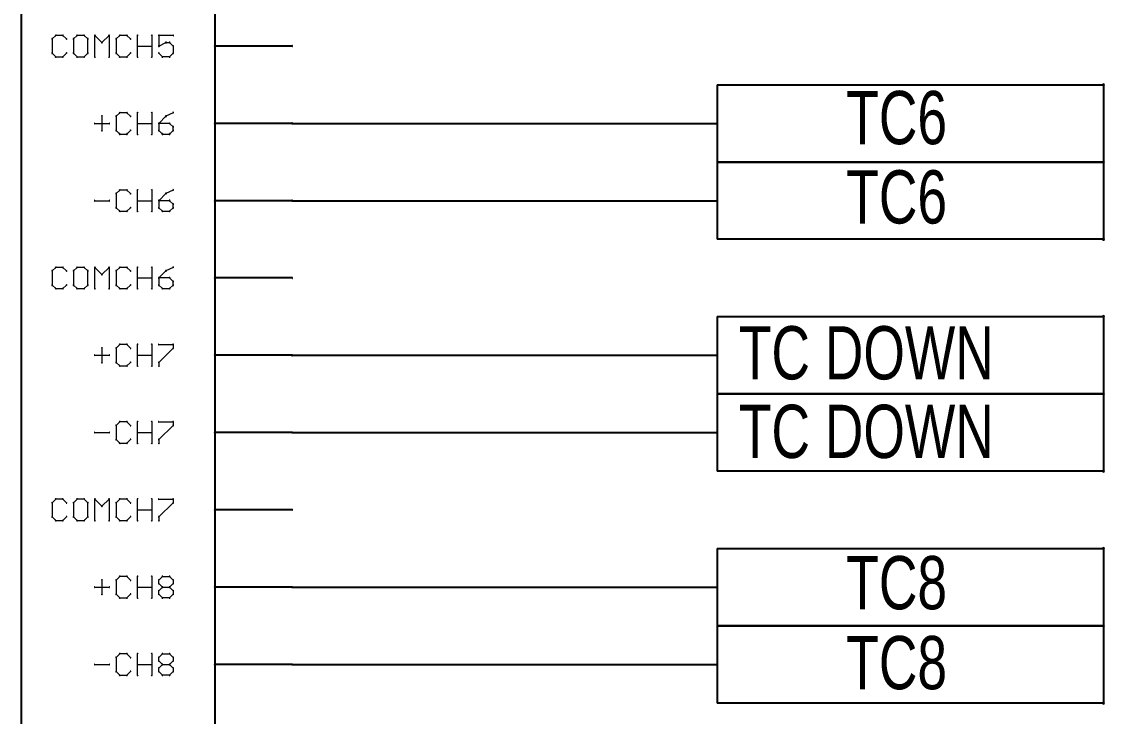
# Paper-space layout 'TEMPERATURE MODULE' of a CAD drawing. Header units: inches. Extents: x 0.5 to 16.2, y 0.3 to 10.6.
# Drawn here: x 9.35 to 12.153, y 3.516 to 5.313 of the extents above; entities that cross this region are included whole.
import ezdxf

# ---------------------------------------------------------------- set-up
doc = ezdxf.new("R2010")
doc.units = ezdxf.units.IN
doc.header["$MEASUREMENT"] = 0
for name, color, linetype in [('94', 14, 'Continuous'), ('TEXT', 4, 'Continuous'), ('THIN_RED', 1, 'Continuous')]:
    doc.layers.add(name, color=color, linetype=linetype)
doc.styles.add('SLDTEXTSTYLE2', font='TXT', dxfattribs={"width": 0.75})

psp = doc.layouts.new('TEMPERATURE MODULE')

# ---------------------------------------------------------------- linework, layer by layer
at = {"layer": '94', "lineweight": 25}
for p, q in [((9.35, 2.15), (9.35, 8.15)), ((9.85, 8.15), (9.85, 2.15)), ((10.05, 5.25), (9.85, 5.25)), ((11.15, 5.15), (12.15, 5.15)), ((12.15, 5.15), (12.15, 4.95)), ((10.05, 5.05), (9.85, 5.05)), ((12.15, 4.95), (11.15, 4.95)), ((11.15, 4.95), (12.15, 4.95)), ((12.15, 4.95), (12.15, 4.75)), ((10.05, 4.85), (9.85, 4.85)), ((12.15, 4.75), (11.15, 4.75)), ((10.05, 4.65), (9.85, 4.65)), ((12.15, 4.55), (12.15, 4.35)), ((10.05, 4.45), (9.85, 4.45)), ((12.15, 4.35), (11.15, 4.35)), ((11.15, 4.35), (12.15, 4.35)), ((12.15, 4.35), (12.15, 4.15)), ((10.05, 4.25), (9.85, 4.25)), ((12.15, 4.15), (11.15, 4.15)), ((10.05, 4.05), (9.85, 4.05)), ((11.15, 3.95), (12.15, 3.95)), ((12.15, 3.95), (12.15, 3.75)), ((10.05, 3.85), (9.85, 3.85)), ((12.15, 3.75), (11.15, 3.75)), ((11.15, 3.75), (12.15, 3.75)), ((12.15, 3.75), (12.15, 3.55)), ((10.05, 3.65), (9.85, 3.65)), ((12.15, 3.55), (11.15, 3.55))]:
    psp.add_line(p, q, dxfattribs=at)
at = {"layer": '94', "lineweight": 18}
for centre, radius, start, end in [((9.85, 5.25), 0.0015, 90, 270), ((10.05, 5.25), 0.0015, 270, 90), ((12.15, 5.15), 0.0025, 0, 180), ((12.15, 5.15), 0.0025, 270, 90), ((9.85, 5.05), 0.0015, 90, 270), ((10.05, 5.05), 0.0015, 270, 90), ((12.15, 4.95), 0.0025, 0, 180), ((12.15, 4.95), 0.0025, 180, 0), ((12.15, 4.95), 0.0025, 270, 90), ((12.15, 4.95), 0.0025, 270, 90), ((9.85, 4.85), 0.0015, 90, 270), ((10.05, 4.85), 0.0015, 270, 90), ((12.15, 4.75), 0.0025, 180, 0), ((12.15, 4.75), 0.0025, 270, 90), ((9.85, 4.65), 0.0015, 90, 270), ((10.05, 4.65), 0.0015, 270, 90), ((12.15, 4.55), 0.0025, 0, 180), ((12.15, 4.55), 0.0025, 270, 90), ((9.85, 4.45), 0.0015, 90, 270), ((10.05, 4.45), 0.0015, 270, 90), ((12.15, 4.35), 0.0025, 0, 180), ((12.15, 4.35), 0.0025, 180, 0), ((12.15, 4.35), 0.0025, 270, 90), ((12.15, 4.35), 0.0025, 270, 90), ((9.85, 4.25), 0.0015, 90, 270), ((10.05, 4.25), 0.0015, 270, 90), ((12.15, 4.15), 0.0025, 180, 0), ((12.15, 4.15), 0.0025, 270, 90), ((9.85, 4.05), 0.0015, 90, 270), ((10.05, 4.05), 0.0015, 270, 90), ((12.15, 3.95), 0.0025, 0, 180), ((12.15, 3.95), 0.0025, 270, 90), ((9.85, 3.85), 0.0015, 90, 270), ((10.05, 3.85), 0.0015, 270, 90), ((12.15, 3.75), 0.0025, 0, 180), ((12.15, 3.75), 0.0025, 180, 0), ((12.15, 3.75), 0.0025, 270, 90), ((12.15, 3.75), 0.0025, 270, 90), ((9.85, 3.65), 0.0015, 90, 270), ((10.05, 3.65), 0.0015, 270, 90), ((12.15, 3.55), 0.0025, 180, 0), ((12.15, 3.55), 0.0025, 270, 90)]:
    psp.add_arc(centre, radius, start, end, dxfattribs=at)
at = {"layer": 'TEXT', "lineweight": 18}
for p, q in [((9.4382, 5.2775), (9.429, 5.2684)), ((9.4565, 5.2775), (9.4382, 5.2775)), ((9.4657, 5.2684), (9.4565, 5.2775)), ((9.4934, 5.2775), (9.4843, 5.2684)), ((9.5118, 5.2775), (9.4934, 5.2775)), ((9.521, 5.2684), (9.5118, 5.2775)), ((9.5395, 5.2225), (9.5395, 5.2775)), ((9.5395, 5.2775), (9.5579, 5.2592)), ((9.5579, 5.2592), (9.5762, 5.2775)), ((9.5762, 5.2775), (9.5762, 5.2225)), ((9.6039, 5.2775), (9.5948, 5.2684)), ((9.6223, 5.2775), (9.6039, 5.2775)), ((9.6315, 5.2684), (9.6223, 5.2775)), ((9.65, 5.2225), (9.65, 5.2775)), ((9.6867, 5.2775), (9.6867, 5.2225)), ((9.742, 5.2775), (9.7053, 5.2775)), ((9.7053, 5.2775), (9.7053, 5.25)), ((9.429, 5.2684), (9.429, 5.2317)), ((9.4843, 5.2684), (9.4843, 5.2317)), ((9.521, 5.2317), (9.521, 5.2684)), ((9.5948, 5.2684), (9.5948, 5.2317)), ((9.65, 5.25), (9.6867, 5.25)), ((9.7053, 5.25), (9.7236, 5.2592)), ((9.7236, 5.2592), (9.7328, 5.2592)), ((9.7328, 5.2592), (9.742, 5.25)), ((9.742, 5.25), (9.742, 5.2317)), ((9.429, 5.2317), (9.4382, 5.2225)), ((9.4382, 5.2225), (9.4565, 5.2225)), ((9.4565, 5.2225), (9.4657, 5.2317)), ((9.4843, 5.2317), (9.4934, 5.2225)), ((9.4934, 5.2225), (9.5118, 5.2225)), ((9.5118, 5.2225), (9.521, 5.2317)), ((9.5948, 5.2317), (9.6039, 5.2225)), ((9.6039, 5.2225), (9.6223, 5.2225)), ((9.6223, 5.2225), (9.6315, 5.2317)), ((9.7144, 5.2225), (9.7053, 5.2317)), ((9.7328, 5.2225), (9.7144, 5.2225)), ((9.742, 5.2317), (9.7328, 5.2225)), ((9.6039, 5.0775), (9.5948, 5.0684)), ((9.6223, 5.0775), (9.6039, 5.0775)), ((9.6315, 5.0684), (9.6223, 5.0775)), ((9.65, 5.0225), (9.65, 5.0775)), ((9.6867, 5.0775), (9.6867, 5.0225)), ((9.742, 5.0775), (9.7236, 5.0684)), ((9.5395, 5.05), (9.5762, 5.05)), ((9.5579, 5.0684), (9.5579, 5.0317)), ((9.5948, 5.0684), (9.5948, 5.0317)), ((9.65, 5.05), (9.6867, 5.05)), ((9.7236, 5.0684), (9.7053, 5.05)), ((9.7053, 5.05), (9.7053, 5.0317)), ((9.7328, 5.05), (9.7053, 5.05)), ((9.742, 5.0408), (9.7328, 5.05)), ((9.5948, 5.0317), (9.6039, 5.0225)), ((9.6039, 5.0225), (9.6223, 5.0225)), ((9.6223, 5.0225), (9.6315, 5.0317)), ((9.7053, 5.0317), (9.7144, 5.0225)), ((9.7144, 5.0225), (9.7328, 5.0225)), ((9.7328, 5.0225), (9.742, 5.0317)), ((9.742, 5.0317), (9.742, 5.0408)), ((9.6039, 4.8775), (9.5948, 4.8684)), ((9.6223, 4.8775), (9.6039, 4.8775)), ((9.6315, 4.8684), (9.6223, 4.8775)), ((9.65, 4.8225), (9.65, 4.8775)), ((9.6867, 4.8775), (9.6867, 4.8225)), ((9.742, 4.8775), (9.7236, 4.8684)), ((9.5395, 4.85), (9.5762, 4.85)), ((9.5948, 4.8684), (9.5948, 4.8317)), ((9.65, 4.85), (9.6867, 4.85)), ((9.7236, 4.8684), (9.7053, 4.85)), ((9.7053, 4.85), (9.7053, 4.8317)), ((9.7328, 4.85), (9.7053, 4.85)), ((9.742, 4.8408), (9.7328, 4.85)), ((9.5948, 4.8317), (9.6039, 4.8225)), ((9.6039, 4.8225), (9.6223, 4.8225)), ((9.6223, 4.8225), (9.6315, 4.8317)), ((9.7053, 4.8317), (9.7144, 4.8225)), ((9.7144, 4.8225), (9.7328, 4.8225)), ((9.7328, 4.8225), (9.742, 4.8317)), ((9.742, 4.8317), (9.742, 4.8408)), ((9.4382, 4.6775), (9.429, 4.6684)), ((9.429, 4.6684), (9.429, 4.6317)), ((9.4565, 4.6775), (9.4382, 4.6775)), ((9.4657, 4.6684), (9.4565, 4.6775)), ((9.4934, 4.6775), (9.4843, 4.6684)), ((9.4843, 4.6684), (9.4843, 4.6317)), ((9.5118, 4.6775), (9.4934, 4.6775)), ((9.521, 4.6684), (9.5118, 4.6775)), ((9.521, 4.6317), (9.521, 4.6684)), ((9.5395, 4.6225), (9.5395, 4.6775)), ((9.5395, 4.6775), (9.5579, 4.6592)), ((9.5579, 4.6592), (9.5762, 4.6775)), ((9.5762, 4.6775), (9.5762, 4.6225)), ((9.6039, 4.6775), (9.5948, 4.6684)), ((9.5948, 4.6684), (9.5948, 4.6317)), ((9.6223, 4.6775), (9.6039, 4.6775)), ((9.6315, 4.6684), (9.6223, 4.6775)), ((9.65, 4.6225), (9.65, 4.6775)), ((9.6867, 4.6775), (9.6867, 4.6225)), ((9.7236, 4.6684), (9.7053, 4.65)), ((9.742, 4.6775), (9.7236, 4.6684)), ((9.429, 4.6317), (9.4382, 4.6225)), ((9.4565, 4.6225), (9.4657, 4.6317)), ((9.4843, 4.6317), (9.4934, 4.6225)), ((9.5118, 4.6225), (9.521, 4.6317)), ((9.5948, 4.6317), (9.6039, 4.6225)), ((9.6223, 4.6225), (9.6315, 4.6317)), ((9.65, 4.65), (9.6867, 4.65)), ((9.7053, 4.65), (9.7053, 4.6317)), ((9.7328, 4.65), (9.7053, 4.65)), ((9.7053, 4.6317), (9.7144, 4.6225)), ((9.742, 4.6408), (9.7328, 4.65)), ((9.7328, 4.6225), (9.742, 4.6317)), ((9.742, 4.6317), (9.742, 4.6408)), ((9.4382, 4.6225), (9.4565, 4.6225)), ((9.4934, 4.6225), (9.5118, 4.6225)), ((9.6039, 4.6225), (9.6223, 4.6225)), ((9.7144, 4.6225), (9.7328, 4.6225)), ((9.5579, 4.4684), (9.5579, 4.4317)), ((9.6039, 4.4775), (9.5948, 4.4684)), ((9.5948, 4.4684), (9.5948, 4.4317)), ((9.6223, 4.4775), (9.6039, 4.4775)), ((9.6315, 4.4684), (9.6223, 4.4775)), ((9.65, 4.4225), (9.65, 4.4775)), ((9.6867, 4.4775), (9.6867, 4.4225)), ((9.7053, 4.4775), (9.742, 4.4775)), ((9.742, 4.4684), (9.7053, 4.4317)), ((9.742, 4.4775), (9.742, 4.4684)), ((9.5395, 4.45), (9.5762, 4.45)), ((9.5948, 4.4317), (9.6039, 4.4225)), ((9.6223, 4.4225), (9.6315, 4.4317)), ((9.65, 4.45), (9.6867, 4.45)), ((9.7053, 4.4317), (9.7053, 4.4225)), ((9.6039, 4.4225), (9.6223, 4.4225)), ((9.6039, 4.2775), (9.5948, 4.2684)), ((9.5948, 4.2684), (9.5948, 4.2317)), ((9.6223, 4.2775), (9.6039, 4.2775)), ((9.6315, 4.2684), (9.6223, 4.2775)), ((9.65, 4.2225), (9.65, 4.2775)), ((9.6867, 4.2775), (9.6867, 4.2225)), ((9.7053, 4.2775), (9.742, 4.2775)), ((9.742, 4.2684), (9.7053, 4.2317)), ((9.742, 4.2775), (9.742, 4.2684)), ((9.5395, 4.25), (9.5762, 4.25)), ((9.65, 4.25), (9.6867, 4.25)), ((9.5948, 4.2317), (9.6039, 4.2225)), ((9.6039, 4.2225), (9.6223, 4.2225)), ((9.6223, 4.2225), (9.6315, 4.2317)), ((9.7053, 4.2317), (9.7053, 4.2225)), ((9.4382, 4.0775), (9.429, 4.0684)), ((9.429, 4.0684), (9.429, 4.0317)), ((9.4565, 4.0775), (9.4382, 4.0775)), ((9.4657, 4.0684), (9.4565, 4.0775)), ((9.4934, 4.0775), (9.4843, 4.0684)), ((9.4843, 4.0684), (9.4843, 4.0317)), ((9.5118, 4.0775), (9.4934, 4.0775)), ((9.521, 4.0684), (9.5118, 4.0775)), ((9.521, 4.0317), (9.521, 4.0684)), ((9.5395, 4.0225), (9.5395, 4.0775)), ((9.5395, 4.0775), (9.5579, 4.0592)), ((9.5579, 4.0592), (9.5762, 4.0775)), ((9.5762, 4.0775), (9.5762, 4.0225)), ((9.6039, 4.0775), (9.5948, 4.0684)), ((9.5948, 4.0684), (9.5948, 4.0317)), ((9.6223, 4.0775), (9.6039, 4.0775)), ((9.6315, 4.0684), (9.6223, 4.0775)), ((9.65, 4.0225), (9.65, 4.0775)), ((9.6867, 4.0775), (9.6867, 4.0225)), ((9.7053, 4.0775), (9.742, 4.0775)), ((9.742, 4.0684), (9.7053, 4.0317)), ((9.742, 4.0775), (9.742, 4.0684)), ((9.65, 4.05), (9.6867, 4.05)), ((9.429, 4.0317), (9.4382, 4.0225)), ((9.4382, 4.0225), (9.4565, 4.0225)), ((9.4565, 4.0225), (9.4657, 4.0317)), ((9.4843, 4.0317), (9.4934, 4.0225)), ((9.4934, 4.0225), (9.5118, 4.0225)), ((9.5118, 4.0225), (9.521, 4.0317)), ((9.5948, 4.0317), (9.6039, 4.0225)), ((9.6039, 4.0225), (9.6223, 4.0225)), ((9.6223, 4.0225), (9.6315, 4.0317)), ((9.7053, 4.0317), (9.7053, 4.0225)), ((9.5579, 3.8684), (9.5579, 3.8317)), ((9.6039, 3.8775), (9.5948, 3.8684)), ((9.5948, 3.8684), (9.5948, 3.8317)), ((9.6223, 3.8775), (9.6039, 3.8775)), ((9.6315, 3.8684), (9.6223, 3.8775)), ((9.65, 3.8225), (9.65, 3.8775)), ((9.6867, 3.8775), (9.6867, 3.8225)), ((9.7053, 3.8684), (9.7144, 3.8775)), ((9.7053, 3.8592), (9.7053, 3.8684)), ((9.7144, 3.8775), (9.7328, 3.8775)), ((9.7328, 3.8775), (9.742, 3.8684)), ((9.742, 3.8684), (9.742, 3.8592)), ((9.5395, 3.85), (9.5762, 3.85)), ((9.65, 3.85), (9.6867, 3.85)), ((9.7144, 3.85), (9.7053, 3.8592)), ((9.7053, 3.8408), (9.7144, 3.85)), ((9.7053, 3.8317), (9.7053, 3.8408)), ((9.7144, 3.85), (9.7328, 3.85)), ((9.742, 3.8592), (9.7328, 3.85)), ((9.7328, 3.85), (9.742, 3.8408)), ((9.742, 3.8408), (9.742, 3.8317)), ((9.5948, 3.8317), (9.6039, 3.8225)), ((9.6039, 3.8225), (9.6223, 3.8225)), ((9.6223, 3.8225), (9.6315, 3.8317)), ((9.7144, 3.8225), (9.7053, 3.8317)), ((9.7328, 3.8225), (9.7144, 3.8225)), ((9.742, 3.8317), (9.7328, 3.8225)), ((9.6039, 3.6775), (9.5948, 3.6684)), ((9.6223, 3.6775), (9.6039, 3.6775)), ((9.6315, 3.6684), (9.6223, 3.6775)), ((9.65, 3.6225), (9.65, 3.6775)), ((9.6867, 3.6775), (9.6867, 3.6225)), ((9.7053, 3.6684), (9.7144, 3.6775)), ((9.7144, 3.6775), (9.7328, 3.6775)), ((9.7328, 3.6775), (9.742, 3.6684)), ((9.5395, 3.65), (9.5762, 3.65)), ((9.5948, 3.6684), (9.5948, 3.6317)), ((9.65, 3.65), (9.6867, 3.65)), ((9.7053, 3.6592), (9.7053, 3.6684)), ((9.7144, 3.65), (9.7053, 3.6592)), ((9.7053, 3.6408), (9.7144, 3.65)), ((9.7144, 3.65), (9.7328, 3.65)), ((9.742, 3.6592), (9.7328, 3.65)), ((9.7328, 3.65), (9.742, 3.6408)), ((9.742, 3.6684), (9.742, 3.6592)), ((9.5948, 3.6317), (9.6039, 3.6225)), ((9.6039, 3.6225), (9.6223, 3.6225)), ((9.6223, 3.6225), (9.6315, 3.6317)), ((9.7053, 3.6317), (9.7053, 3.6408)), ((9.7144, 3.6225), (9.7053, 3.6317)), ((9.7328, 3.6225), (9.7144, 3.6225)), ((9.742, 3.6317), (9.7328, 3.6225)), ((9.742, 3.6408), (9.742, 3.6317))]:
    psp.add_line(p, q, dxfattribs=at)
for centre, radius, start, end in [((9.429, 5.2684), 0.00125, 0, 180), ((9.429, 5.2684), 0.00125, 135.0162, 315.0162), ((9.4382, 5.2775), 0.00125, 90, 270), ((9.4382, 5.2775), 0.00125, 315, 135), ((9.4565, 5.2775), 0.00125, 45, 225), ((9.4565, 5.2775), 0.00125, 270, 90), ((9.4657, 5.2684), 0.00125, 224.9838, 44.9838), ((9.4843, 5.2684), 0.00125, 0, 180), ((9.4843, 5.2684), 0.00125, 135.0162, 315.0162), ((9.4934, 5.2775), 0.00125, 90, 270), ((9.4934, 5.2775), 0.00125, 315, 135), ((9.5118, 5.2775), 0.00125, 45.0162, 225.0162), ((9.5118, 5.2775), 0.00125, 270, 90), ((9.521, 5.2684), 0.00125, 0, 180), ((9.521, 5.2684), 0.00125, 224.9838, 44.9838), ((9.5395, 5.2775), 0.00125, 0, 180), ((9.5395, 5.2775), 0.00125, 45, 225), ((9.5762, 5.2775), 0.00125, 0, 180), ((9.5762, 5.2775), 0.00125, 315, 135), ((9.5948, 5.2684), 0.00125, 0, 180), ((9.5948, 5.2684), 0.00125, 135.0162, 315.0162), ((9.6039, 5.2775), 0.00125, 90, 270), ((9.6039, 5.2775), 0.00125, 315, 135), ((9.6223, 5.2775), 0.00125, 45, 225), ((9.6223, 5.2775), 0.00125, 270, 90), ((9.6315, 5.2684), 0.00125, 224.9838, 44.9838), ((9.65, 5.2775), 0.00125, 0, 180), ((9.6867, 5.2775), 0.00125, 0, 180), ((9.7053, 5.2775), 0.00125, 90, 270), ((9.7053, 5.2775), 0.00125, 0, 180), ((9.742, 5.2775), 0.00125, 270, 90), ((9.5579, 5.2592), 0.00125, 135, 315), ((9.5579, 5.2592), 0.00125, 225, 45), ((9.65, 5.25), 0.00125, 90, 270), ((9.6867, 5.25), 0.00125, 270, 90), ((9.7053, 5.25), 0.00125, 116.5548, 296.5548), ((9.7053, 5.25), 0.00125, 180, 0), ((9.7236, 5.2592), 0.00125, 90, 270), ((9.7236, 5.2592), 0.00125, 296.5855, 116.5855), ((9.7328, 5.2592), 0.00125, 45, 225), ((9.7328, 5.2592), 0.00125, 270, 90), ((9.742, 5.25), 0.00125, 0, 180), ((9.742, 5.25), 0.00125, 225, 45), ((9.429, 5.2317), 0.00125, 44.9838, 224.9838), ((9.429, 5.2317), 0.00125, 180, 0), ((9.4382, 5.2225), 0.00125, 90, 270), ((9.4382, 5.2225), 0.00125, 225, 45), ((9.4565, 5.2225), 0.00125, 135, 315), ((9.4565, 5.2225), 0.00125, 270, 90), ((9.4657, 5.2317), 0.00125, 315.0162, 135.0162), ((9.4843, 5.2317), 0.00125, 44.9838, 224.9838), ((9.4843, 5.2317), 0.00125, 180, 0), ((9.4934, 5.2225), 0.00125, 90, 270), ((9.4934, 5.2225), 0.00125, 225, 45), ((9.5118, 5.2225), 0.00125, 134.9838, 314.9838), ((9.5118, 5.2225), 0.00125, 270, 90), ((9.521, 5.2317), 0.00125, 180, 0), ((9.521, 5.2317), 0.00125, 315.0162, 135.0162), ((9.5395, 5.2225), 0.00125, 180, 0), ((9.5762, 5.2225), 0.00125, 180, 0), ((9.5948, 5.2317), 0.00125, 44.9838, 224.9838), ((9.5948, 5.2317), 0.00125, 180, 0), ((9.6039, 5.2225), 0.00125, 90, 270), ((9.6039, 5.2225), 0.00125, 225, 45), ((9.6223, 5.2225), 0.00125, 135, 315), ((9.6223, 5.2225), 0.00125, 270, 90), ((9.6315, 5.2317), 0.00125, 315.0162, 135.0162), ((9.65, 5.2225), 0.00125, 180, 0), ((9.6867, 5.2225), 0.00125, 180, 0), ((9.7053, 5.2317), 0.00125, 45, 225), ((9.7144, 5.2225), 0.00125, 90, 270), ((9.7144, 5.2225), 0.00125, 225, 45), ((9.7328, 5.2225), 0.00125, 135, 315), ((9.7328, 5.2225), 0.00125, 270, 90), ((9.742, 5.2317), 0.00125, 180, 0), ((9.742, 5.2317), 0.00125, 315, 135), ((9.6039, 5.0775), 0.00125, 90, 270), ((9.6039, 5.0775), 0.00125, 315, 135), ((9.6223, 5.0775), 0.00125, 45, 225), ((9.6223, 5.0775), 0.00125, 270, 90), ((9.65, 5.0775), 0.00125, 0, 180), ((9.6867, 5.0775), 0.00125, 0, 180), ((9.742, 5.0775), 0.00125, 296.5651, 116.5651), ((9.5395, 5.05), 0.00125, 90, 270), ((9.5579, 5.0684), 0.00125, 0, 180), ((9.5762, 5.05), 0.00125, 270, 90), ((9.5948, 5.0684), 0.00125, 0, 180), ((9.5948, 5.0684), 0.00125, 135.0162, 315.0162), ((9.6315, 5.0684), 0.00125, 224.9838, 44.9838), ((9.65, 5.05), 0.00125, 90, 270), ((9.6867, 5.05), 0.00125, 270, 90), ((9.7053, 5.05), 0.00125, 0, 180), ((9.7053, 5.05), 0.00125, 90, 270), ((9.7053, 5.05), 0.00125, 135.0162, 315.0162), ((9.7236, 5.0684), 0.00125, 116.5651, 296.5651), ((9.7236, 5.0684), 0.00125, 315.0162, 135.0162), ((9.7328, 5.05), 0.00125, 44.9838, 224.9838), ((9.7328, 5.05), 0.00125, 270, 90), ((10.05, 5.05), 0.0015, 90, 270), ((9.5579, 5.0317), 0.00125, 180, 0), ((9.5948, 5.0317), 0.00125, 44.9838, 224.9838), ((9.5948, 5.0317), 0.00125, 180, 0), ((9.6039, 5.0225), 0.00125, 90, 270), ((9.6039, 5.0225), 0.00125, 225, 45), ((9.6223, 5.0225), 0.00125, 135, 315), ((9.6223, 5.0225), 0.00125, 270, 90), ((9.6315, 5.0317), 0.00125, 315.0162, 135.0162), ((9.65, 5.0225), 0.00125, 180, 0), ((9.6867, 5.0225), 0.00125, 180, 0), ((9.7053, 5.0317), 0.00125, 44.9838, 224.9838), ((9.7053, 5.0317), 0.00125, 180, 0), ((9.7144, 5.0225), 0.00125, 90, 270), ((9.7144, 5.0225), 0.00125, 225, 45), ((9.7328, 5.0225), 0.00125, 135, 315), ((9.7328, 5.0225), 0.00125, 270, 90), ((9.742, 5.0408), 0.00125, 0, 180), ((9.742, 5.0317), 0.00125, 180, 0), ((9.742, 5.0408), 0.00125, 225, 45), ((9.742, 5.0317), 0.00125, 315.0162, 135.0162), ((9.6039, 4.8775), 0.00125, 90, 270), ((9.6039, 4.8775), 0.00125, 315, 135), ((9.6223, 4.8775), 0.00125, 45, 225), ((9.6223, 4.8775), 0.00125, 270, 90), ((9.65, 4.8775), 0.00125, 0, 180), ((9.6867, 4.8775), 0.00125, 0, 180), ((9.742, 4.8775), 0.00125, 296.5651, 116.5651), ((9.5395, 4.85), 0.00125, 90, 270), ((9.5762, 4.85), 0.00125, 270, 90), ((9.5948, 4.8684), 0.00125, 0, 180), ((9.5948, 4.8684), 0.00125, 135.0162, 315.0162), ((9.6315, 4.8684), 0.00125, 224.9838, 44.9838), ((9.65, 4.85), 0.00125, 90, 270), ((9.6867, 4.85), 0.00125, 270, 90), ((9.7053, 4.85), 0.00125, 0, 180), ((9.7053, 4.85), 0.00125, 90, 270), ((9.7053, 4.85), 0.00125, 135.0162, 315.0162), ((9.7236, 4.8684), 0.00125, 116.5651, 296.5651), ((9.7236, 4.8684), 0.00125, 315.0162, 135.0162), ((9.7328, 4.85), 0.00125, 44.9838, 224.9838), ((9.7328, 4.85), 0.00125, 270, 90), ((10.05, 4.85), 0.0015, 90, 270), ((9.5948, 4.8317), 0.00125, 44.9838, 224.9838), ((9.5948, 4.8317), 0.00125, 180, 0), ((9.6039, 4.8225), 0.00125, 90, 270), ((9.6039, 4.8225), 0.00125, 225, 45), ((9.6223, 4.8225), 0.00125, 135, 315), ((9.6223, 4.8225), 0.00125, 270, 90), ((9.6315, 4.8317), 0.00125, 315.0162, 135.0162), ((9.65, 4.8225), 0.00125, 180, 0), ((9.6867, 4.8225), 0.00125, 180, 0), ((9.7053, 4.8317), 0.00125, 44.9838, 224.9838), ((9.7053, 4.8317), 0.00125, 180, 0), ((9.7144, 4.8225), 0.00125, 90, 270), ((9.7144, 4.8225), 0.00125, 225, 45), ((9.7328, 4.8225), 0.00125, 135, 315), ((9.7328, 4.8225), 0.00125, 270, 90), ((9.742, 4.8408), 0.00125, 0, 180), ((9.742, 4.8317), 0.00125, 180, 0), ((9.742, 4.8408), 0.00125, 225, 45), ((9.742, 4.8317), 0.00125, 315.0162, 135.0162), ((9.429, 4.6684), 0.00125, 0, 180), ((9.429, 4.6684), 0.00125, 135.0162, 315.0162), ((9.4382, 4.6775), 0.00125, 90, 270), ((9.4382, 4.6775), 0.00125, 315, 135), ((9.4565, 4.6775), 0.00125, 45, 225), ((9.4565, 4.6775), 0.00125, 270, 90), ((9.4657, 4.6684), 0.00125, 224.9838, 44.9838), ((9.4843, 4.6684), 0.00125, 0, 180), ((9.4843, 4.6684), 0.00125, 135.0162, 315.0162), ((9.4934, 4.6775), 0.00125, 90, 270), ((9.4934, 4.6775), 0.00125, 315, 135), ((9.5118, 4.6775), 0.00125, 45.0162, 225.0162), ((9.5118, 4.6775), 0.00125, 270, 90), ((9.521, 4.6684), 0.00125, 0, 180), ((9.521, 4.6684), 0.00125, 224.9838, 44.9838), ((9.5395, 4.6775), 0.00125, 0, 180), ((9.5395, 4.6775), 0.00125, 45, 225), ((9.5579, 4.6592), 0.00125, 135, 315), ((9.5579, 4.6592), 0.00125, 225, 45), ((9.5762, 4.6775), 0.00125, 0, 180), ((9.5762, 4.6775), 0.00125, 315, 135), ((9.5948, 4.6684), 0.00125, 0, 180), ((9.5948, 4.6684), 0.00125, 135.0162, 315.0162), ((9.6039, 4.6775), 0.00125, 90, 270), ((9.6039, 4.6775), 0.00125, 315, 135), ((9.6223, 4.6775), 0.00125, 45, 225), ((9.6223, 4.6775), 0.00125, 270, 90), ((9.6315, 4.6684), 0.00125, 224.9838, 44.9838), ((9.65, 4.6775), 0.00125, 0, 180), ((9.6867, 4.6775), 0.00125, 0, 180), ((9.7236, 4.6684), 0.00125, 116.5855, 296.5855), ((9.7236, 4.6684), 0.00125, 315, 135), ((9.742, 4.6775), 0.00125, 296.5651, 116.5651), ((9.429, 4.6317), 0.00125, 44.9838, 224.9838), ((9.429, 4.6317), 0.00125, 180, 0), ((9.4657, 4.6317), 0.00125, 315.0162, 135.0162), ((9.4843, 4.6317), 0.00125, 44.9838, 224.9838), ((9.4843, 4.6317), 0.00125, 180, 0), ((9.521, 4.6317), 0.00125, 180, 0), ((9.521, 4.6317), 0.00125, 315.0162, 135.0162), ((9.5948, 4.6317), 0.00125, 44.9838, 224.9838), ((9.5948, 4.6317), 0.00125, 180, 0), ((9.6315, 4.6317), 0.00125, 315.0162, 135.0162), ((9.65, 4.65), 0.00125, 90, 270), ((9.6867, 4.65), 0.00125, 270, 90), ((9.7053, 4.65), 0.00125, 0, 180), ((9.7053, 4.65), 0.00125, 90, 270), ((9.7053, 4.65), 0.00125, 135, 315), ((9.7053, 4.6317), 0.00125, 45, 225), ((9.7053, 4.6317), 0.00125, 180, 0), ((9.7328, 4.65), 0.00125, 44.9838, 224.9838), ((9.7328, 4.65), 0.00125, 270, 90), ((9.742, 4.6408), 0.00125, 0, 180), ((9.742, 4.6317), 0.00125, 180, 0), ((9.742, 4.6408), 0.00125, 225.0162, 45.0162), ((9.742, 4.6317), 0.00125, 315, 135), ((9.4382, 4.6225), 0.00125, 90, 270), ((9.4382, 4.6225), 0.00125, 225, 45), ((9.4565, 4.6225), 0.00125, 135, 315), ((9.4565, 4.6225), 0.00125, 270, 90), ((9.4934, 4.6225), 0.00125, 90, 270), ((9.4934, 4.6225), 0.00125, 225, 45), ((9.5118, 4.6225), 0.00125, 134.9838, 314.9838), ((9.5118, 4.6225), 0.00125, 270, 90), ((9.5395, 4.6225), 0.00125, 180, 0), ((9.5762, 4.6225), 0.00125, 180, 0), ((9.6039, 4.6225), 0.00125, 90, 270), ((9.6039, 4.6225), 0.00125, 225, 45), ((9.6223, 4.6225), 0.00125, 135, 315), ((9.6223, 4.6225), 0.00125, 270, 90), ((9.65, 4.6225), 0.00125, 180, 0), ((9.6867, 4.6225), 0.00125, 180, 0), ((9.7144, 4.6225), 0.00125, 90, 270), ((9.7144, 4.6225), 0.00125, 225, 45), ((9.7328, 4.6225), 0.00125, 135, 315), ((9.7328, 4.6225), 0.00125, 270, 90), ((9.5579, 4.4684), 0.00125, 0, 180), ((9.5948, 4.4684), 0.00125, 0, 180), ((9.5948, 4.4684), 0.00125, 135.0162, 315.0162), ((9.6039, 4.4775), 0.00125, 90, 270), ((9.6039, 4.4775), 0.00125, 315, 135), ((9.6223, 4.4775), 0.00125, 45, 225), ((9.6223, 4.4775), 0.00125, 270, 90), ((9.6315, 4.4684), 0.00125, 224.9838, 44.9838), ((9.65, 4.4775), 0.00125, 0, 180), ((9.6867, 4.4775), 0.00125, 0, 180), ((9.7053, 4.4775), 0.00125, 90, 270), ((9.742, 4.4775), 0.00125, 0, 180), ((9.742, 4.4684), 0.00125, 180, 0), ((9.742, 4.4684), 0.00125, 315.0162, 135.0162), ((9.742, 4.4775), 0.00125, 270, 90), ((9.5395, 4.45), 0.00125, 90, 270), ((9.5579, 4.4317), 0.00125, 180, 0), ((9.5762, 4.45), 0.00125, 270, 90), ((9.5948, 4.4317), 0.00125, 44.9838, 224.9838), ((9.5948, 4.4317), 0.00125, 180, 0), ((9.6315, 4.4317), 0.00125, 315.0162, 135.0162), ((9.65, 4.45), 0.00125, 90, 270), ((9.6867, 4.45), 0.00125, 270, 90), ((9.7053, 4.4317), 0.00125, 0, 180), ((9.7053, 4.4317), 0.00125, 135.0162, 315.0162), ((10.05, 4.45), 0.0015, 90, 270), ((9.6039, 4.4225), 0.00125, 90, 270), ((9.6039, 4.4225), 0.00125, 225, 45), ((9.6223, 4.4225), 0.00125, 135, 315), ((9.6223, 4.4225), 0.00125, 270, 90), ((9.65, 4.4225), 0.00125, 180, 0), ((9.6867, 4.4225), 0.00125, 180, 0), ((9.7053, 4.4225), 0.00125, 180, 0), ((9.5948, 4.2684), 0.00125, 0, 180), ((9.5948, 4.2684), 0.00125, 135.0162, 315.0162), ((9.6039, 4.2775), 0.00125, 90, 270), ((9.6039, 4.2775), 0.00125, 315, 135), ((9.6223, 4.2775), 0.00125, 45, 225), ((9.6223, 4.2775), 0.00125, 270, 90), ((9.6315, 4.2684), 0.00125, 224.9838, 44.9838), ((9.65, 4.2775), 0.00125, 0, 180), ((9.6867, 4.2775), 0.00125, 0, 180), ((9.7053, 4.2775), 0.00125, 90, 270), ((9.742, 4.2775), 0.00125, 0, 180), ((9.742, 4.2684), 0.00125, 180, 0), ((9.742, 4.2684), 0.00125, 315.0162, 135.0162), ((9.742, 4.2775), 0.00125, 270, 90), ((9.5395, 4.25), 0.00125, 90, 270), ((9.5762, 4.25), 0.00125, 270, 90), ((9.5948, 4.2317), 0.00125, 44.9838, 224.9838), ((9.6315, 4.2317), 0.00125, 315.0162, 135.0162), ((9.65, 4.25), 0.00125, 90, 270), ((9.6867, 4.25), 0.00125, 270, 90), ((9.7053, 4.2317), 0.00125, 0, 180), ((9.7053, 4.2317), 0.00125, 135.0162, 315.0162), ((10.05, 4.25), 0.0015, 90, 270), ((9.5948, 4.2317), 0.00125, 180, 0), ((9.6039, 4.2225), 0.00125, 90, 270), ((9.6039, 4.2225), 0.00125, 225, 45), ((9.6223, 4.2225), 0.00125, 135, 315), ((9.6223, 4.2225), 0.00125, 270, 90), ((9.65, 4.2225), 0.00125, 180, 0), ((9.6867, 4.2225), 0.00125, 180, 0), ((9.7053, 4.2225), 0.00125, 180, 0), ((9.429, 4.0684), 0.00125, 0, 180), ((9.429, 4.0684), 0.00125, 135.0162, 315.0162), ((9.4382, 4.0775), 0.00125, 90, 270), ((9.4382, 4.0775), 0.00125, 315, 135), ((9.4565, 4.0775), 0.00125, 45, 225), ((9.4565, 4.0775), 0.00125, 270, 90), ((9.4657, 4.0684), 0.00125, 224.9838, 44.9838), ((9.4843, 4.0684), 0.00125, 0, 180), ((9.4843, 4.0684), 0.00125, 135.0162, 315.0162), ((9.4934, 4.0775), 0.00125, 90, 270), ((9.4934, 4.0775), 0.00125, 315, 135), ((9.5118, 4.0775), 0.00125, 45.0162, 225.0162), ((9.5118, 4.0775), 0.00125, 270, 90), ((9.521, 4.0684), 0.00125, 0, 180), ((9.521, 4.0684), 0.00125, 224.9838, 44.9838), ((9.5395, 4.0775), 0.00125, 0, 180), ((9.5395, 4.0775), 0.00125, 45, 225), ((9.5762, 4.0775), 0.00125, 0, 180), ((9.5762, 4.0775), 0.00125, 315, 135), ((9.5948, 4.0684), 0.00125, 0, 180), ((9.5948, 4.0684), 0.00125, 135.0162, 315.0162), ((9.6039, 4.0775), 0.00125, 90, 270), ((9.6039, 4.0775), 0.00125, 315, 135), ((9.6223, 4.0775), 0.00125, 45, 225), ((9.6223, 4.0775), 0.00125, 270, 90), ((9.6315, 4.0684), 0.00125, 224.9838, 44.9838), ((9.65, 4.0775), 0.00125, 0, 180), ((9.6867, 4.0775), 0.00125, 0, 180), ((9.7053, 4.0775), 0.00125, 90, 270), ((9.742, 4.0775), 0.00125, 0, 180), ((9.742, 4.0684), 0.00125, 180, 0), ((9.742, 4.0684), 0.00125, 315, 135), ((9.742, 4.0775), 0.00125, 270, 90), ((9.5579, 4.0592), 0.00125, 135, 315), ((9.5579, 4.0592), 0.00125, 225, 45), ((9.65, 4.05), 0.00125, 90, 270), ((9.6867, 4.05), 0.00125, 270, 90), ((9.429, 4.0317), 0.00125, 44.9838, 224.9838), ((9.429, 4.0317), 0.00125, 180, 0), ((9.4382, 4.0225), 0.00125, 90, 270), ((9.4382, 4.0225), 0.00125, 225, 45), ((9.4565, 4.0225), 0.00125, 135, 315), ((9.4565, 4.0225), 0.00125, 270, 90), ((9.4657, 4.0317), 0.00125, 315.0162, 135.0162), ((9.4843, 4.0317), 0.00125, 44.9838, 224.9838), ((9.4843, 4.0317), 0.00125, 180, 0), ((9.4934, 4.0225), 0.00125, 90, 270), ((9.4934, 4.0225), 0.00125, 225, 45), ((9.5118, 4.0225), 0.00125, 134.9838, 314.9838), ((9.5118, 4.0225), 0.00125, 270, 90), ((9.521, 4.0317), 0.00125, 180, 0), ((9.521, 4.0317), 0.00125, 315.0162, 135.0162), ((9.5395, 4.0225), 0.00125, 180, 0), ((9.5762, 4.0225), 0.00125, 180, 0), ((9.5948, 4.0317), 0.00125, 44.9838, 224.9838), ((9.5948, 4.0317), 0.00125, 180, 0), ((9.6039, 4.0225), 0.00125, 90, 270), ((9.6039, 4.0225), 0.00125, 225, 45), ((9.6223, 4.0225), 0.00125, 135, 315), ((9.6223, 4.0225), 0.00125, 270, 90), ((9.6315, 4.0317), 0.00125, 315.0162, 135.0162), ((9.65, 4.0225), 0.00125, 180, 0), ((9.6867, 4.0225), 0.00125, 180, 0), ((9.7053, 4.0317), 0.00125, 0, 180), ((9.7053, 4.0317), 0.00125, 135, 315), ((9.7053, 4.0225), 0.00125, 180, 0), ((9.5579, 3.8684), 0.00125, 0, 180), ((9.5948, 3.8684), 0.00125, 0, 180), ((9.5948, 3.8684), 0.00125, 135.0162, 315.0162), ((9.6039, 3.8775), 0.00125, 90, 270), ((9.6039, 3.8775), 0.00125, 315, 135), ((9.6223, 3.8775), 0.00125, 45, 225), ((9.6223, 3.8775), 0.00125, 270, 90), ((9.6315, 3.8684), 0.00125, 224.9838, 44.9838), ((9.65, 3.8775), 0.00125, 0, 180), ((9.6867, 3.8775), 0.00125, 0, 180), ((9.7053, 3.8684), 0.00125, 0, 180), ((9.7053, 3.8684), 0.00125, 135.0162, 315.0162), ((9.7144, 3.8775), 0.00125, 90, 270), ((9.7144, 3.8775), 0.00125, 315, 135), ((9.7328, 3.8775), 0.00125, 45, 225), ((9.7328, 3.8775), 0.00125, 270, 90), ((9.742, 3.8684), 0.00125, 0, 180), ((9.742, 3.8684), 0.00125, 224.9838, 44.9838), ((9.5395, 3.85), 0.00125, 90, 270), ((9.5762, 3.85), 0.00125, 270, 90), ((9.65, 3.85), 0.00125, 90, 270), ((9.6867, 3.85), 0.00125, 270, 90), ((9.7053, 3.8592), 0.00125, 45, 225), ((9.7053, 3.8592), 0.00125, 180, 0), ((9.7053, 3.8408), 0.00125, 0, 180), ((9.7053, 3.8408), 0.00125, 135, 315), ((9.7144, 3.85), 0.00125, 90, 270), ((9.7144, 3.85), 0.00125, 315.0162, 135.0162), ((9.7144, 3.85), 0.00125, 224.9838, 44.9838), ((9.7328, 3.85), 0.00125, 44.9838, 224.9838), ((9.7328, 3.85), 0.00125, 135.0162, 315.0162), ((9.7328, 3.85), 0.00125, 270, 90), ((9.742, 3.8592), 0.00125, 180, 0), ((9.742, 3.8408), 0.00125, 0, 180), ((9.742, 3.8592), 0.00125, 315, 135), ((9.742, 3.8408), 0.00125, 225, 45), ((10.05, 3.85), 0.0015, 90, 270), ((9.5579, 3.8317), 0.00125, 180, 0), ((9.5948, 3.8317), 0.00125, 44.9838, 224.9838), ((9.5948, 3.8317), 0.00125, 180, 0), ((9.6039, 3.8225), 0.00125, 90, 270), ((9.6039, 3.8225), 0.00125, 225, 45), ((9.6223, 3.8225), 0.00125, 135, 315), ((9.6223, 3.8225), 0.00125, 270, 90), ((9.6315, 3.8317), 0.00125, 315.0162, 135.0162), ((9.65, 3.8225), 0.00125, 180, 0), ((9.6867, 3.8225), 0.00125, 180, 0), ((9.7053, 3.8317), 0.00125, 44.9838, 224.9838), ((9.7053, 3.8317), 0.00125, 180, 0), ((9.7144, 3.8225), 0.00125, 90, 270), ((9.7144, 3.8225), 0.00125, 225, 45), ((9.7328, 3.8225), 0.00125, 135, 315), ((9.7328, 3.8225), 0.00125, 270, 90), ((9.742, 3.8317), 0.00125, 180, 0), ((9.742, 3.8317), 0.00125, 315.0162, 135.0162), ((9.6039, 3.6775), 0.00125, 90, 270), ((9.6039, 3.6775), 0.00125, 315, 135), ((9.6223, 3.6775), 0.00125, 45, 225), ((9.6223, 3.6775), 0.00125, 270, 90), ((9.65, 3.6775), 0.00125, 0, 180), ((9.6867, 3.6775), 0.00125, 0, 180), ((9.7144, 3.6775), 0.00125, 90, 270), ((9.7144, 3.6775), 0.00125, 315, 135), ((9.7328, 3.6775), 0.00125, 45, 225), ((9.7328, 3.6775), 0.00125, 270, 90), ((9.5395, 3.65), 0.00125, 90, 270), ((9.5762, 3.65), 0.00125, 270, 90), ((9.5948, 3.6684), 0.00125, 0, 180), ((9.5948, 3.6684), 0.00125, 135.0162, 315.0162), ((9.6315, 3.6684), 0.00125, 224.9838, 44.9838), ((9.65, 3.65), 0.00125, 90, 270), ((9.6867, 3.65), 0.00125, 270, 90), ((9.7053, 3.6684), 0.00125, 0, 180), ((9.7053, 3.6684), 0.00125, 135.0162, 315.0162), ((9.7053, 3.6592), 0.00125, 45, 225), ((9.7053, 3.6592), 0.00125, 180, 0), ((9.7144, 3.65), 0.00125, 90, 270), ((9.7144, 3.65), 0.00125, 315.0162, 135.0162), ((9.7144, 3.65), 0.00125, 224.9838, 44.9838), ((9.7328, 3.65), 0.00125, 44.9838, 224.9838), ((9.7328, 3.65), 0.00125, 135.0162, 315.0162), ((9.7328, 3.65), 0.00125, 270, 90), ((9.742, 3.6684), 0.00125, 0, 180), ((9.742, 3.6592), 0.00125, 180, 0), ((9.742, 3.6684), 0.00125, 224.9838, 44.9838), ((9.742, 3.6592), 0.00125, 315, 135), ((10.05, 3.65), 0.0015, 90, 270), ((9.5948, 3.6317), 0.00125, 44.9838, 224.9838), ((9.5948, 3.6317), 0.00125, 180, 0), ((9.6039, 3.6225), 0.00125, 90, 270), ((9.6039, 3.6225), 0.00125, 225, 45), ((9.6223, 3.6225), 0.00125, 135, 315), ((9.6223, 3.6225), 0.00125, 270, 90), ((9.6315, 3.6317), 0.00125, 315.0162, 135.0162), ((9.65, 3.6225), 0.00125, 180, 0), ((9.6867, 3.6225), 0.00125, 180, 0), ((9.7053, 3.6408), 0.00125, 0, 180), ((9.7053, 3.6408), 0.00125, 135, 315), ((9.7053, 3.6317), 0.00125, 44.9838, 224.9838), ((9.7053, 3.6317), 0.00125, 180, 0), ((9.7144, 3.6225), 0.00125, 90, 270), ((9.7144, 3.6225), 0.00125, 225, 45), ((9.7328, 3.6225), 0.00125, 135, 315), ((9.7328, 3.6225), 0.00125, 270, 90), ((9.742, 3.6408), 0.00125, 0, 180), ((9.742, 3.6317), 0.00125, 180, 0), ((9.742, 3.6408), 0.00125, 225, 45), ((9.742, 3.6317), 0.00125, 315.0162, 135.0162)]:
    psp.add_arc(centre, radius, start, end, dxfattribs=at)
at = {"layer": 'THIN_RED'}
for p, q in [((11.15, 5.15), (11.15, 4.75)), ((10.05, 5.05), (11.15, 5.05)), ((10.05, 4.85), (11.15, 4.85)), ((11.15, 4.55), (11.15, 4.15)), ((11.15, 4.55), (12.1475, 4.55)), ((10.05, 4.45), (11.15, 4.45)), ((10.05, 4.25), (11.15, 4.25)), ((11.15, 3.95), (11.15, 3.55)), ((10.05, 3.85), (11.15, 3.85)), ((10.05, 3.65), (11.15, 3.65))]:
    psp.add_line(p, q, dxfattribs=at)

# ---------------------------------------------------------------- texts
at = {"layer": 'TEXT', "char_height": 0.1378, "attachment_point": 1, "style": 'SLDTEXTSTYLE2'}
for s, insert in [('TC6', (11.4844, 5.1339)), ('TC6', (11.4844, 4.9287)), ('TC DOWN', (11.2063, 4.5253)), ('TC DOWN', (11.2063, 4.322)), ('TC8', (11.4844, 3.9306)), ('TC8', (11.4844, 3.7237))]:
    psp.add_mtext(s, dxfattribs=dict(at, insert=insert))

doc.saveas('drawing.dxf')
